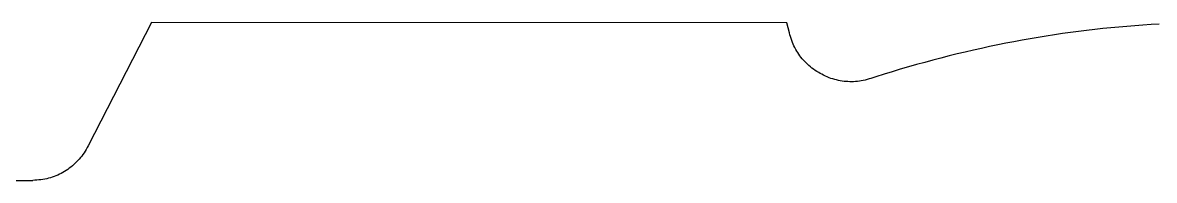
# Model space of a CAD drawing. Header units: millimetres. Extents: x -180 to 2481, y -290 to 1167.
# Drawn here: x 963.7 to 1038.4, y 1156.2 to 1166.6 of the extents above; entities that cross this region are included whole.
import ezdxf

# ---------------------------------------------------------------- set-up
doc = ezdxf.new("R2010")
doc.units = ezdxf.units.MM

# ---------------------------------------------------------------- blocks, each defined once
blk = doc.blocks.new('Cargo Text')
at = {"color": 7, "ltscale": 0.013276}
blk.add_line((2.013553, 141.727304), (2.543762, 141.697406), dxfattribs=at)
at = {"color": 7, "ltscale": 0.013289}
blk.add_line((2.543762, 141.697406), (3.074223, 141.663487), dxfattribs=at)
at = {"color": 7, "ltscale": 0.013302}
blk.add_line((3.074223, 141.663487), (3.604933, 141.625546), dxfattribs=at)
at = {"color": 7, "ltscale": 0.013315}
blk.add_line((3.604933, 141.625546), (4.135893, 141.583576), dxfattribs=at)
at = {"color": 7, "ltscale": 0.01333}
blk.add_line((4.135893, 141.583576), (4.667099, 141.537576), dxfattribs=at)
at = {"color": 7, "ltscale": 0.013345}
blk.add_line((4.667099, 141.537576), (5.19855, 141.48754), dxfattribs=at)
at = {"color": 7, "ltscale": 0.013361}
blk.add_line((5.19855, 141.48754), (5.730245, 141.433465), dxfattribs=at)
at = {"color": 7, "ltscale": 0.013378}
blk.add_line((5.730245, 141.433465), (6.262182, 141.375344), dxfattribs=at)
at = {"color": 7, "ltscale": 0.013395}
blk.add_line((6.262182, 141.375344), (6.794359, 141.313175), dxfattribs=at)
at = {"color": 7, "ltscale": 0.013413}
blk.add_line((6.794359, 141.313175), (7.326773, 141.246952), dxfattribs=at)
at = {"color": 7, "ltscale": 0.013432}
blk.add_line((7.326773, 141.246952), (7.859424, 141.176669), dxfattribs=at)
at = {"color": 7, "ltscale": 0.01726}
blk.add_line((26.4158, 141.149806), (26.5792, 141.820606), dxfattribs=at)
at = {"color": 7}
blk.add_line((26.5792, 141.820606), (68.5268, 141.828506), dxfattribs=at)
at = {"color": 7, "ltscale": 0.228325}
blk.add_line((68.5268, 141.828506), (72.703908, 133.70671), dxfattribs=at)
at = {"color": 7, "ltscale": 0.013451}
blk.add_line((7.859424, 141.176669), (8.392309, 141.102322), dxfattribs=at)
at = {"color": 7, "ltscale": 0.013471}
blk.add_line((8.392309, 141.102322), (8.925425, 141.023905), dxfattribs=at)
at = {"color": 7, "ltscale": 0.013492}
blk.add_line((8.925425, 141.023905), (9.458772, 140.941412), dxfattribs=at)
at = {"color": 7, "ltscale": 0.013514}
blk.add_line((9.458772, 140.941412), (9.992345, 140.854837), dxfattribs=at)
at = {"color": 7, "ltscale": 0.013536}
blk.add_line((9.992345, 140.854837), (10.526144, 140.764175), dxfattribs=at)
at = {"color": 7, "ltscale": 0.013559}
blk.add_line((10.526144, 140.764175), (11.060165, 140.669418), dxfattribs=at)
at = {"color": 7, "ltscale": 0.013583}
blk.add_line((11.060165, 140.669418), (11.594406, 140.570562), dxfattribs=at)
at = {"color": 7, "ltscale": 0.013607}
blk.add_line((11.594406, 140.570562), (12.128865, 140.467598), dxfattribs=at)
at = {"color": 7, "ltscale": 0.013632}
blk.add_line((12.128865, 140.467598), (12.663538, 140.360521), dxfattribs=at)
at = {"color": 7, "ltscale": 0.003244}
for p, q in [((26.167558, 140.410482), (26.217828, 140.530116)), ((23.671418, 138.15549), (23.793304, 138.200007))]:
    blk.add_line(p, q, dxfattribs=at)
at = {"color": 7, "ltscale": 0.003276}
for p, q in [((26.217828, 140.530116), (26.264891, 140.652427)), ((23.793304, 138.200007), (23.91497, 138.248697))]:
    blk.add_line(p, q, dxfattribs=at)
at = {"color": 7, "ltscale": 0.003312}
for p, q in [((26.264891, 140.652427), (26.308723, 140.777461)), ((23.91497, 138.248697), (24.036435, 138.301607))]:
    blk.add_line(p, q, dxfattribs=at)
at = {"color": 7, "ltscale": 0.003352}
for p, q in [((26.308723, 140.777461), (26.349296, 140.905266)), ((24.036435, 138.301607), (24.157714, 138.35879))]:
    blk.add_line(p, q, dxfattribs=at)
at = {"color": 7, "ltscale": 0.003396}
for p, q in [((26.349296, 140.905266), (26.386576, 141.03589)), ((24.157714, 138.35879), (24.27882, 138.420305))]:
    blk.add_line(p, q, dxfattribs=at)
at = {"color": 7, "ltscale": 0.00294}
blk.add_line((26.386576, 141.03589), (26.4158, 141.149806), dxfattribs=at)
at = {"color": 7, "ltscale": 0.013658}
blk.add_line((12.663538, 140.360521), (13.198423, 140.249323), dxfattribs=at)
at = {"color": 7, "ltscale": 0.013685}
blk.add_line((13.198423, 140.249323), (13.733517, 140.133998), dxfattribs=at)
at = {"color": 7, "ltscale": 0.013712}
blk.add_line((13.733517, 140.133998), (14.268817, 140.014537), dxfattribs=at)
at = {"color": 7, "ltscale": 0.01374}
blk.add_line((14.268817, 140.014537), (14.804319, 139.890935), dxfattribs=at)
at = {"color": 7, "ltscale": 0.013768}
blk.add_line((14.804319, 139.890935), (15.340021, 139.763182), dxfattribs=at)
at = {"color": 7, "ltscale": 0.013797}
blk.add_line((15.340021, 139.763182), (15.875918, 139.631273), dxfattribs=at)
at = {"color": 7, "ltscale": 0.003129}
for p, q in [((25.72674, 139.644548), (25.799242, 139.746558)), ((22.810125, 137.957684), (22.934219, 137.973918))]:
    blk.add_line(p, q, dxfattribs=at)
at = {"color": 7, "ltscale": 0.003133}
for p, q in [((25.799242, 139.746558), (25.868556, 139.850985)), ((22.934219, 137.973918), (23.057915, 137.994134))]:
    blk.add_line(p, q, dxfattribs=at)
at = {"color": 7, "ltscale": 0.003142}
for p, q in [((25.868556, 139.850985), (25.934693, 139.957858)), ((23.057915, 137.994134), (23.181242, 138.018341))]:
    blk.add_line(p, q, dxfattribs=at)
at = {"color": 7, "ltscale": 0.003155}
for p, q in [((25.934693, 139.957858), (25.997661, 140.067208)), ((23.181242, 138.018341), (23.304229, 138.046556))]:
    blk.add_line(p, q, dxfattribs=at)
at = {"color": 7, "ltscale": 0.003171}
for p, q in [((25.997661, 140.067208), (26.057465, 140.179069)), ((23.304229, 138.046556), (23.426904, 138.0788)), ((73.953951, 132.223078), (74.057254, 132.149498))]:
    blk.add_line(p, q, dxfattribs=at)
at = {"color": 7, "ltscale": 0.003192}
blk.add_line((26.057465, 140.179069), (26.114099, 140.293481), dxfattribs=at)
at = {"color": 7, "ltscale": 0.003216}
for p, q in [((26.114099, 140.293481), (26.167558, 140.410482)), ((23.549292, 138.1151), (23.671418, 138.15549))]:
    blk.add_line(p, q, dxfattribs=at)
at = {"color": 7, "ltscale": 0.013827}
blk.add_line((15.875918, 139.631273), (16.412008, 139.495197), dxfattribs=at)
at = {"color": 7, "ltscale": 0.013858}
blk.add_line((16.412008, 139.495197), (16.948288, 139.354949), dxfattribs=at)
at = {"color": 7, "ltscale": 0.013889}
blk.add_line((16.948288, 139.354949), (17.484752, 139.210519), dxfattribs=at)
at = {"color": 7, "ltscale": 0.013921}
blk.add_line((17.484752, 139.210519), (18.021397, 139.0619), dxfattribs=at)
at = {"color": 7, "ltscale": 0.013954}
blk.add_line((18.021397, 139.0619), (18.55822, 138.909082), dxfattribs=at)
at = {"color": 7, "ltscale": 0.003234}
blk.add_line((25.028822, 138.91328), (25.127857, 138.996528), dxfattribs=at)
at = {"color": 7, "ltscale": 0.003207}
for p, q in [((25.127857, 138.996528), (25.223437, 139.082104)), ((75.077614, 131.642767), (75.200018, 131.604324))]:
    blk.add_line(p, q, dxfattribs=at)
at = {"color": 7, "ltscale": 0.003184}
for p, q in [((25.223437, 139.082104), (25.315609, 139.170005)), ((22.055457, 137.944084), (22.182594, 137.936303))]:
    blk.add_line(p, q, dxfattribs=at)
at = {"color": 7, "ltscale": 0.003165}
for p, q in [((25.315609, 139.170005), (25.404416, 139.26023)), ((22.182594, 137.936303), (22.309146, 137.93257))]:
    blk.add_line(p, q, dxfattribs=at)
at = {"color": 7, "ltscale": 0.00315}
for p, q in [((25.404416, 139.26023), (25.489899, 139.352786)), ((22.309146, 137.93257), (22.435144, 137.932859))]:
    blk.add_line(p, q, dxfattribs=at)
at = {"color": 7, "ltscale": 0.003139}
for p, q in [((25.489899, 139.352786), (25.572093, 139.447681)), ((22.435144, 137.932859), (22.560618, 137.937149))]:
    blk.add_line(p, q, dxfattribs=at)
at = {"color": 7, "ltscale": 0.003131}
for p, q in [((25.572093, 139.447681), (25.651031, 139.54493)), ((22.560618, 137.937149), (22.685601, 137.945426))]:
    blk.add_line(p, q, dxfattribs=at)
at = {"color": 7, "ltscale": 0.003128}
for p, q in [((25.651031, 139.54493), (25.72674, 139.644548)), ((22.685601, 137.945426), (22.810125, 137.957684))]:
    blk.add_line(p, q, dxfattribs=at)
at = {"color": 7, "ltscale": 0.013987}
blk.add_line((18.55822, 138.909082), (19.095216, 138.752059), dxfattribs=at)
at = {"color": 7, "ltscale": 0.014021}
blk.add_line((19.095216, 138.752059), (19.632381, 138.590819), dxfattribs=at)
at = {"color": 7, "ltscale": 0.014056}
blk.add_line((19.632381, 138.590819), (20.16971, 138.425356), dxfattribs=at)
at = {"color": 7, "ltscale": 0.014091}
blk.add_line((20.16971, 138.425356), (20.707199, 138.25566), dxfattribs=at)
at = {"color": 7, "ltscale": 0.008715}
blk.add_line((20.707199, 138.25566), (21.039, 138.148806), dxfattribs=at)
at = {"color": 7, "ltscale": 0.002937}
blk.add_line((24.27882, 138.420305), (24.3821, 138.476306), dxfattribs=at)
at = {"color": 7, "ltscale": 0.002821}
for p, q in [((24.3821, 138.476306), (24.479978, 138.532457)), ((21.039, 138.148806), (21.146746, 138.115247))]:
    blk.add_line(p, q, dxfattribs=at)
at = {"color": 7, "ltscale": 0.003428}
for p, q in [((24.479978, 138.532457), (24.597058, 138.60381)), ((21.146746, 138.115247), (21.278708, 138.077949))]:
    blk.add_line(p, q, dxfattribs=at)
at = {"color": 7, "ltscale": 0.003382}
for p, q in [((24.597058, 138.60381), (24.710456, 138.677614)), ((72.703908, 133.70671), (72.767521, 133.587328))]:
    blk.add_line(p, q, dxfattribs=at)
at = {"color": 7, "ltscale": 0.00334}
for p, q in [((24.710456, 138.677614), (24.820176, 138.753807)), ((21.409959, 138.045018), (21.540459, 138.016408)), ((76.097929, 131.440318), (76.231282, 131.43228))]:
    blk.add_line(p, q, dxfattribs=at)
at = {"color": 7, "ltscale": 0.003301}
for p, q in [((24.820176, 138.753807), (24.92628, 138.832368)), ((21.540459, 138.016408), (21.670233, 137.992061))]:
    blk.add_line(p, q, dxfattribs=at)
at = {"color": 7, "ltscale": 0.003265}
blk.add_line((24.92628, 138.832368), (25.028822, 138.91328), dxfattribs=at)
at = {"color": 7, "ltscale": 0.003383}
blk.add_line((21.278708, 138.077949), (21.409959, 138.045018), dxfattribs=at)
at = {"color": 7, "ltscale": 0.003266}
blk.add_line((21.670233, 137.992061), (21.799305, 137.971923), dxfattribs=at)
at = {"color": 7, "ltscale": 0.003235}
for p, q in [((21.799305, 137.971923), (21.927704, 137.955945)), ((73.296232, 132.82969), (73.382777, 132.733466))]:
    blk.add_line(p, q, dxfattribs=at)
at = {"color": 7, "ltscale": 0.003208}
blk.add_line((21.927704, 137.955945), (22.055457, 137.944084), dxfattribs=at)
at = {"color": 7, "ltscale": 0.003191}
blk.add_line((23.426904, 138.0788), (23.549292, 138.1151), dxfattribs=at)
at = {"color": 7, "ltscale": 0.003367}
blk.add_line((72.767521, 133.587328), (72.834354, 133.470407), dxfattribs=at)
at = {"color": 7, "ltscale": 0.003345}
blk.add_line((72.834354, 133.470407), (72.904191, 133.356299), dxfattribs=at)
at = {"color": 7, "ltscale": 0.003323}
blk.add_line((72.904191, 133.356299), (72.976968, 133.245057), dxfattribs=at)
at = {"color": 7, "ltscale": 0.003303}
blk.add_line((72.976968, 133.245057), (73.052623, 133.13673), dxfattribs=at)
at = {"color": 7, "ltscale": 0.003284}
blk.add_line((73.052623, 133.13673), (73.131094, 133.031363), dxfattribs=at)
at = {"color": 7, "ltscale": 0.003267}
blk.add_line((73.131094, 133.031363), (73.212317, 132.929002), dxfattribs=at)
at = {"color": 7, "ltscale": 0.00325}
blk.add_line((73.212317, 132.929002), (73.296232, 132.82969), dxfattribs=at)
at = {"color": 7, "ltscale": 0.003222}
blk.add_line((73.382777, 132.733466), (73.471892, 132.64037), dxfattribs=at)
at = {"color": 7, "ltscale": 0.00321}
blk.add_line((73.471892, 132.64037), (73.563518, 132.550439), dxfattribs=at)
at = {"color": 7, "ltscale": 0.003199}
blk.add_line((73.563518, 132.550439), (73.657595, 132.463709), dxfattribs=at)
at = {"color": 7, "ltscale": 0.00319}
blk.add_line((73.657595, 132.463709), (73.754064, 132.380217), dxfattribs=at)
at = {"color": 7, "ltscale": 0.003182}
blk.add_line((73.754064, 132.380217), (73.852869, 132.299995), dxfattribs=at)
at = {"color": 7, "ltscale": 0.003175}
blk.add_line((73.852869, 132.299995), (73.953951, 132.223078), dxfattribs=at)
at = {"color": 7, "ltscale": 0.003167}
for p, q in [((74.057254, 132.149498), (74.162721, 132.079289)), ((74.379922, 131.949108), (74.491544, 131.889201))]:
    blk.add_line(p, q, dxfattribs=at)
at = {"color": 7, "ltscale": 0.003166}
for p, q in [((74.162721, 132.079289), (74.270295, 132.012482)), ((74.270295, 132.012482), (74.379922, 131.949108))]:
    blk.add_line(p, q, dxfattribs=at)
at = {"color": 7, "ltscale": 0.00317}
blk.add_line((74.491544, 131.889201), (74.605105, 131.832791), dxfattribs=at)
at = {"color": 7, "ltscale": 0.003174}
blk.add_line((74.605105, 131.832791), (74.72055, 131.779911), dxfattribs=at)
at = {"color": 7, "ltscale": 0.00318}
blk.add_line((74.72055, 131.779911), (74.837821, 131.730592), dxfattribs=at)
at = {"color": 7, "ltscale": 0.003188}
blk.add_line((74.837821, 131.730592), (74.956862, 131.684867), dxfattribs=at)
at = {"color": 7, "ltscale": 0.003197}
blk.add_line((74.956862, 131.684867), (75.077614, 131.642767), dxfattribs=at)
at = {"color": 7, "ltscale": 0.003219}
blk.add_line((75.200018, 131.604324), (75.324016, 131.56957), dxfattribs=at)
at = {"color": 7, "ltscale": 0.003233}
blk.add_line((75.324016, 131.56957), (75.449545, 131.538538), dxfattribs=at)
at = {"color": 7, "ltscale": 0.003247}
blk.add_line((75.449545, 131.538538), (75.576543, 131.51126), dxfattribs=at)
at = {"color": 7, "ltscale": 0.003263}
blk.add_line((75.576543, 131.51126), (75.704947, 131.487767), dxfattribs=at)
at = {"color": 7, "ltscale": 0.003281}
blk.add_line((75.704947, 131.487767), (75.834692, 131.468092), dxfattribs=at)
at = {"color": 7, "ltscale": 0.003299}
blk.add_line((75.834692, 131.468092), (75.965709, 131.452265), dxfattribs=at)
at = {"color": 7, "ltscale": 0.003319}
blk.add_line((75.965709, 131.452265), (76.097929, 131.440318), dxfattribs=at)
at = {"color": 7, "ltscale": 0.003362}
blk.add_line((76.231282, 131.43228), (76.365693, 131.42818), dxfattribs=at)
at = {"color": 7, "ltscale": 0.16291}
blk.add_line((82.8821, 131.428715), (76.365693, 131.42818), dxfattribs=at)

msp = doc.modelspace()

# ---------------------------------------------------------------- block references
at = {"xscale": -1}
msp.add_blockref('Cargo Text', (1040.757, 1024.738), dxfattribs=at)

doc.saveas('drawing.dxf')
